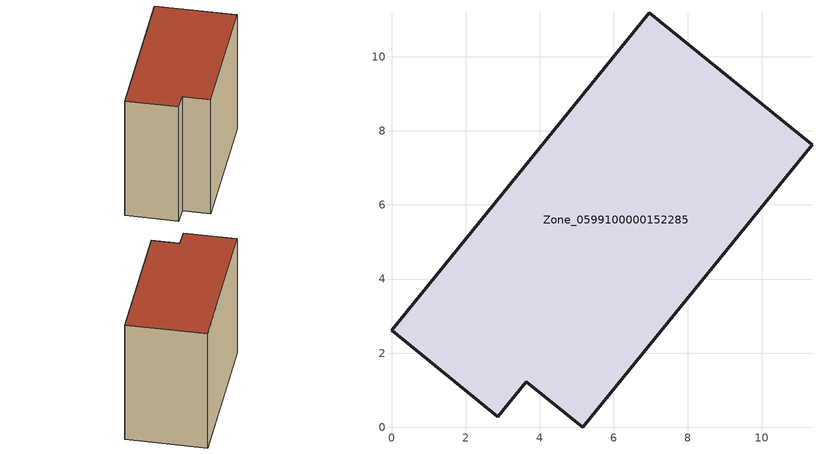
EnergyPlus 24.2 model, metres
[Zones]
Zone_0599100000152285
 floor ground (C_G): 3.64,1.22 2.87,0.28 0,2.61 6.96,11.19 11.35,7.62 5.16,0 z0
 wall outside (C_F): 6.96,11.19 0,2.61 2.87,0.28 3.64,1.22 5.16,0 11.35,7.62 6.96,11.19 z0:9.46
 roof outside (C_R): 5.16,0 11.35,7.62 6.96,11.19 0,2.61 2.87,0.28 3.64,1.22 z9.46
[BUILDING]
Pand.0599100000152285: North Axis=0; Terrain=City; Loads Convergence Tolerance Value=0.04; Temperature Convergence Tolerance Value=0.4; Solar Distribution=FullExterior; Maximum Number of Warmup Days=25; Minimum Number of Warmup Days=1
[Site:Location]
Rotterdam.The.Hague.AP_ZH_NLD Design_Conditions: Latitude=51.96; Longitude=4.45; Time Zone=1; Elevation=-4.5
[SITE:GROUNDTEMPERATURE:BUILDINGSURFACE]
18, 18, 18, 18, 18, 18, 18, 18, 18, 18, 18, 18
[MATERIAL] Thermal Absorptance=0.9; Solar Absorptance=0.7; Visible Absorptance=0.7
Name | Roughness | Thickness | Conductivity | Density | Specific Heat
G.TI.1946 | MediumSmooth | 0.15 | 1 | 540 | 1210
F.TI.1946 | Rough | 0.3 | 0.857143 | 1920 | 840
R.TI.1946 | MediumRough | 0.2 | 0.1 | 1500 | 1000
[CONSTRUCTION]
C_G: G.TI.1946
C_F: F.TI.1946
C_R: R.TI.1946
[ZONE]
Zone_0599100000152285: Type=1; Multiplier=1; Ceiling Height=Autocalculate; Volume=Autocalculate; Floor Area=autocalculate; Part of Total Floor Area=Yes
[ZONEINFILTRATION:DESIGNFLOWRATE]
Infil_Zone_0599100000152285: Zone or ZoneList or Space or SpaceList=Zone_0599100000152285; Schedule=AlwaysOn; Design Flow Rate Calculation Method=Flow/Area; Flow Rate per Floor Area=0.003; Constant Term Coefficient=1; Temperature Term Coefficient=0; Velocity Term Coefficient=0; Velocity Squared Term Coefficient=0
[HVACTEMPLATE:ZONE:IDEALLOADSAIRSYSTEM]
Zone_0599100000152285: Maximum Heating Supply Air Temperature=50; Minimum Cooling Supply Air Temperature=13; Maximum Heating Supply Air Humidity Ratio=0.0156; Minimum Cooling Supply Air Humidity Ratio=0.0077; Heating Limit=NoLimit; Cooling Limit=NoLimit; Dehumidification Control Type=ConstantSensibleHeatRatio; Cooling Sensible Heat Ratio=0.7; Dehumidification Setpoint=60; Humidification Control Type=None; Humidification Setpoint=30; Outdoor Air Method=None; Outdoor Air Flow Rate per Person=0.00944; Outdoor Air Flow Rate per Zone Floor Area=0; Outdoor Air Flow Rate per Zone=0; Demand Controlled Ventilation Type=None; Outdoor Air Economizer Type=NoEconomizer; Heat Recovery Type=None; Sensible Heat Recovery Effectiveness=0.7; Latent Heat Recovery Effectiveness=0.65
[ZONECONTROL:THERMOSTAT]
ThermostatControl_Zone_0599100000152285: Zone or ZoneList=Zone_0599100000152285; Control Type Schedule=DualSetpointControlType; Control 1=Thermostat_Zone_0599100000152285; Temperature Difference Between Cutout And Setpoint=0
[THERMOSTATSETPOINT:DUALSETPOINT]
Thermostat_Zone_0599100000152285: Heating Setpoint Temperature Schedule=HeatingSetpoint_Zone_0599100000152285; Cooling Setpoint Temperature Schedule=CoolingSetpoint_Zone_0599100000152285
[SCHEDULE:COMPACT]
HeatingSetpoint_Zone_0599100000152285: Through: 12/31, For: AllDays, Until: 24:00, 21
CoolingSetpoint_Zone_0599100000152285: Through: 12/31, For: AllDays, Until: 24:00, 24
DualSetpointControlType: Through: 12/31, For: AllDays, Until: 24:00, 4
AlwaysOn: Through: 12/31, For: AllDays, Until: 24:00, 1
